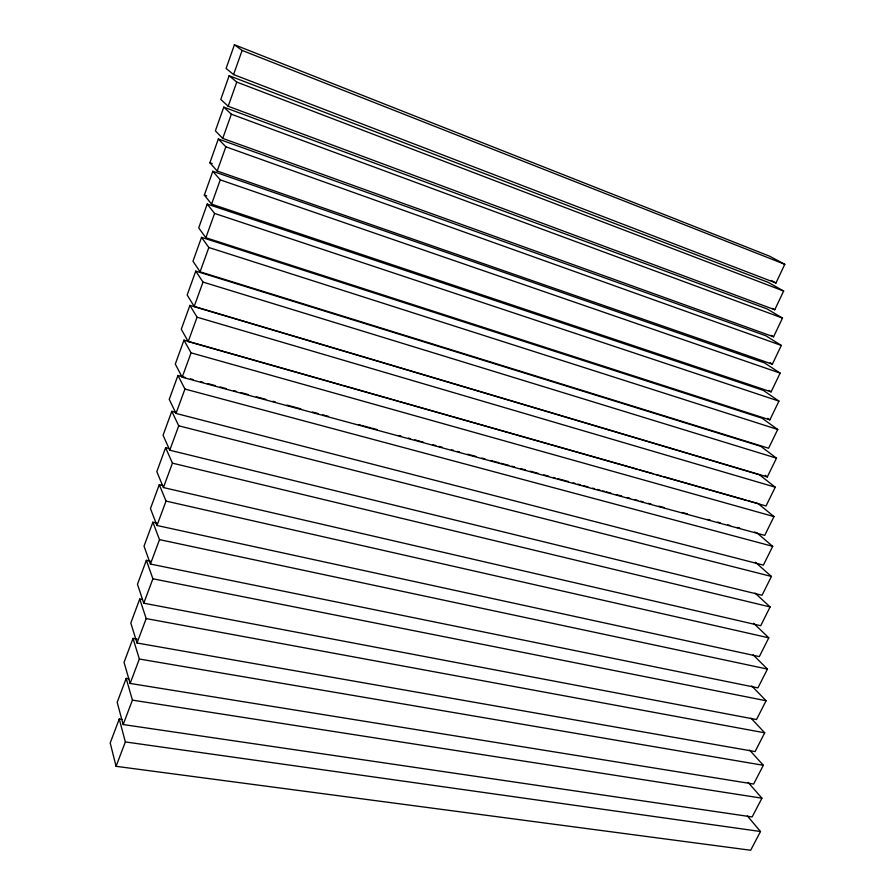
<?xml version="1.0" encoding="UTF-8"?>
<svg xmlns="http://www.w3.org/2000/svg" width="895" height="895" viewBox="0 0 895 895"><rect width="100%" height="100%" fill="white"/><g stroke="black" fill="none" stroke-linecap="round" stroke-linejoin="round"><path stroke-width="1.34" d="M234.434 44.75L226.099 68.423L233.573 74.565L775.965 283.021L784.792 264.316L769.566 256.171L234.434 44.75L242.12 50.433L784.792 264.316M229.142 75.717L220.774 99.423L228.191 106.259L774.779 309.759L783.651 291.043L768.357 282.406L229.142 75.717L236.772 82.083L783.651 291.043M233.573 74.565L242.12 50.433M223.784 107.12L215.371 130.849L222.732 138.412L773.571 336.811L782.499 318.083L767.127 308.932L223.784 107.12L231.357 114.202L782.499 318.083M228.191 106.259L236.772 82.083M209.889 162.745L218.335 138.982L765.885 335.782L781.324 345.436L772.351 364.175L217.194 171.034L209.889 162.745L212.249 163.561M222.732 138.412L231.357 114.202M204.34 195.088L212.82 171.292L764.632 362.934L780.138 373.114L771.11 391.876L211.567 204.127L204.34 195.088L206.711 195.882M217.194 171.034L225.853 146.802L218.335 138.982M207.215 204.082L198.701 227.901L205.861 237.723L769.868 419.889L778.941 401.128L763.357 390.399L207.215 204.082L214.599 213.435L778.941 401.128M211.567 204.127L220.271 179.873L212.82 171.292M201.532 237.354L192.973 261.195L200.066 271.811L768.604 448.238L777.721 429.477L762.07 418.2L201.532 237.354L208.848 247.501L777.721 429.477M205.861 237.723L214.599 213.435M195.759 271.118L187.167 294.981L194.193 306.426L767.317 476.934L776.491 458.162L760.772 446.325L195.759 271.118L203.008 282.082L776.491 458.162M200.066 271.811L208.848 247.501M189.908 305.385L181.282 329.259L188.219 341.554L766.03 505.977L775.249 487.193L759.452 474.786L189.908 305.385L197.079 317.199L775.249 487.193M194.193 306.426L203.008 282.082M231.816 353.782L183.967 340.156L175.297 364.064L182.166 377.22L764.722 535.378L773.985 516.594L758.121 503.583L748.533 500.853M188.219 341.554L197.079 317.199M185.478 377.511L177.937 375.464L169.233 399.383L176.013 413.434L763.39 565.125L772.709 546.342L756.778 532.738L754.373 532.089M182.166 377.22L191.06 352.843L183.967 340.156M175.621 412.293L171.806 411.308L163.069 435.238L169.759 450.207L762.048 595.253L771.423 576.458L755.414 562.239M176.013 413.434L184.941 389.045L177.937 375.464M169.446 448.652L165.597 447.701L156.815 471.643L163.416 487.562L760.683 625.739L770.114 606.955L755.033 593.038M169.759 450.207L178.731 425.807L171.806 411.308M163.17 485.56L159.276 484.665L150.461 508.606L156.972 525.499L759.307 656.617L768.794 637.833L753.59 623.244M163.416 487.562L172.433 463.151L165.597 447.701M156.793 523.049L152.866 522.199L144.017 546.151L150.427 564.051L757.92 687.875L767.451 669.091L753.131 654.838M156.972 525.499L166.022 501.088L159.276 484.665M150.315 561.131L146.355 560.315L137.461 584.278L143.771 603.208L756.51 719.535L766.098 700.751L751.71 685.906M150.427 564.051L159.511 539.629L152.866 522.199M142.406 599.56L139.743 599.046L130.815 622.998L137.013 643.002L755.078 751.587L764.722 732.815L751.073 718.215M143.771 603.208L152.9 578.785L146.355 560.315M137.058 639.108L133.019 638.392L124.047 662.345L130.144 683.444L753.635 784.054L763.334 765.292L749.607 750.099M137.013 643.002L146.187 618.579L139.743 599.046M128.914 678.824L126.184 678.376L117.178 702.318L123.163 724.547L752.158 816.945L761.925 798.183L748.142 782.398M130.144 683.444L139.351 659.022L133.019 638.392M122 719.412L119.248 718.998L110.208 742.939L116.059 766.321L750.681 850.25L760.493 831.511L747.37 815.96M123.163 724.547L132.415 700.136L126.184 678.376M116.059 766.321L125.356 741.933L119.248 718.998M125.356 741.933L760.493 831.511M132.415 700.136L761.925 798.183M139.351 659.022L763.334 765.292M146.187 618.579L764.722 732.815M152.9 578.785L766.098 700.751M159.511 539.629L767.451 669.091M166.022 501.088L768.794 637.833M172.433 463.151L770.114 606.955M178.731 425.807L771.423 576.458M184.941 389.045L772.709 546.342M190.478 378.876L192.973 379.547M200.435 381.583L202.908 382.254M207.853 383.597L215.236 385.6M220.136 386.931L222.575 387.602M223.795 387.927L226.234 388.587M233.528 390.567L235.944 391.227M240.777 392.536L247.982 394.494M256.35 396.776L258.733 397.425M259.919 397.738L262.302 398.387M263.477 398.711L265.849 399.349M272.93 401.273L275.291 401.922M286.993 405.099L300.91 408.881M312.4 412.002L314.682 412.617M315.823 412.931L318.105 413.557M322.659 414.788L324.93 415.403M326.06 415.716L328.32 416.332M358.515 424.532L360.73 425.136M361.826 425.427L364.03 426.031M365.138 426.333L367.33 426.926M368.438 427.228L370.631 427.821M371.716 428.123L373.909 428.716M375.005 429.007L377.187 429.6M398.812 435.485L400.96 436.066M408.433 438.091L410.57 438.673M414.81 439.825L416.925 440.396M417.987 440.687L420.102 441.257M421.153 441.548L423.257 442.119M432.71 444.692L435.843 445.542M438.964 446.392L442.085 447.231M451.393 449.76L453.452 450.319M457.558 451.438L459.605 451.997M467.772 454.212L469.808 454.772M470.815 455.04L472.851 455.6M473.858 455.868L475.883 456.416M481.935 458.061L484.956 458.889M490.963 460.511L492.955 461.059M493.962 461.328L495.953 461.876M496.949 462.144L498.929 462.681M500.92 463.218L502.9 463.755M503.885 464.024L505.865 464.561M506.85 464.829L508.819 465.366M511.772 466.172L514.726 466.966M520.588 468.566L522.546 469.092M523.519 469.36L525.466 469.886M530.31 471.206L532.245 471.732M533.219 472.001L538.04 473.31M543.802 474.876L545.715 475.39M546.677 475.648L548.579 476.174M553.345 477.471L555.247 477.986M558.088 478.758L565.651 480.805M566.591 481.062L568.47 481.577M573.158 482.852L575.026 483.356M577.823 484.117L580.62 484.877M583.406 485.638L585.263 486.142M586.191 486.388L588.037 486.891M592.658 488.144L594.493 488.648M597.256 489.397L599.997 490.147M602.749 490.885L604.572 491.377M606.396 491.881L608.208 492.373M609.126 492.619L610.938 493.111M616.375 494.588L618.176 495.08M619.072 495.327L621.779 496.054M627.16 497.519L629.845 498.246M635.193 499.701L637.855 500.428M640.518 501.144L643.169 501.871M648.461 503.303L651.09 504.019M658.966 506.167L664.191 507.577M682.27 512.499L687.394 513.887M707.643 519.391L710.149 520.073M717.633 522.109L720.128 522.781M727.545 524.794L730.018 525.466M737.379 527.468L739.818 528.128M191.06 352.843L773.985 516.594M233.013 354.118L256.921 360.92M258.096 361.267L319.459 378.73M320.589 379.044L326.228 380.655M327.357 380.979L341.912 385.118M343.02 385.432L385.723 397.593M386.797 397.895L392.178 399.427M393.241 399.729L398.588 401.251M399.662 401.553L445.755 414.676M446.784 414.967L451.919 416.432M452.948 416.723L502.151 430.73M503.135 431.01L514.894 434.355M515.867 434.634L539.998 441.503M540.949 441.772L549.519 444.211M550.47 444.479L568.347 449.57M569.287 449.838L599.717 458.497M600.623 458.755L612.404 462.111M613.299 462.368L637.374 469.215M640.026 469.976L653.171 473.712M655.778 474.451L660.98 475.939M663.575 476.677L746.117 500.171M220.271 179.873L780.138 373.114M225.853 146.802L781.324 345.436M771.345 280.437L775.965 283.021M772.452 308.395L774.779 309.759M771.233 335.368L773.571 336.811M770.17 362.766L772.351 364.175M768.928 390.377L771.11 391.876M767.675 418.323L769.868 419.889M765.259 475.323L767.317 476.934"/></g></svg>
